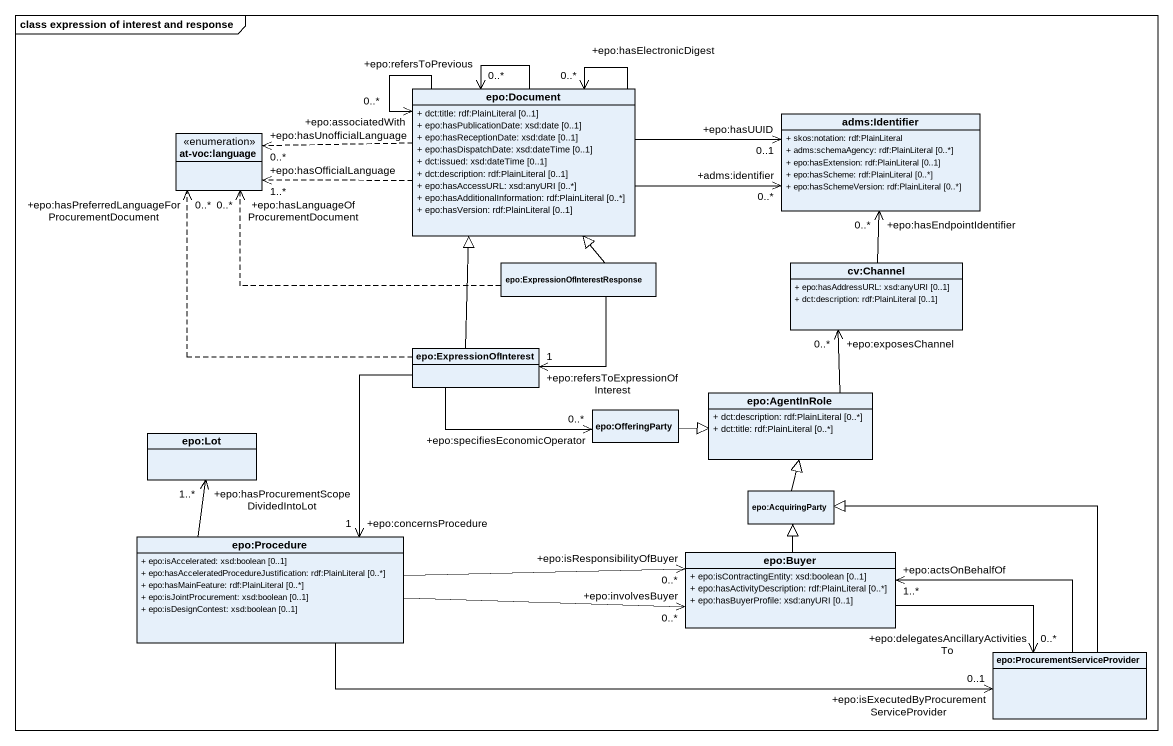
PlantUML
@startuml
mainframe class expression of interest and response
hide circle
hide empty members
skinparam classAttributeIconSize 0
class "epo:Document" as epo_Document {
  + dct:title: rdf:PlainLiteral [0..1]
  + epo:hasPublicationDate: xsd:date [0..1]
  + epo:hasReceptionDate: xsd:date [0..1]
  + epo:hasDispatchDate: xsd:dateTime [0..1]
  + dct:issued: xsd:dateTime [0..1]
  + dct:description: rdf:PlainLiteral [0..1]
  + epo:hasAccessURL: xsd:anyURI [0..*]
  + epo:hasAdditionalInformation: rdf:PlainLiteral [0..*]
  + epo:hasVersion: rdf:PlainLiteral [0..1]
}
enum "at-voc:language" as at_voc_language
class "adms:Identifier" as adms_Identifier {
  + skos:notation: rdf:PlainLiteral
  + adms:schemaAgency: rdf:PlainLiteral [0..*]
  + epo:hasExtension: rdf:PlainLiteral [0..1]
  + epo:hasScheme: rdf:PlainLiteral [0..*]
  + epo:hasSchemeVersion: rdf:PlainLiteral [0..*]
}
class "epo:ExpressionOfInterestResponse" as epo_ExpressionOfInterestResp
class "cv:Channel" as cv_Channel {
  + epo:hasAddressURL: xsd:anyURI [0..1]
  + dct:description: rdf:PlainLiteral [0..1]
}
class "epo:ExpressionOfInterest" as epo_ExpressionOfInterest
class "epo:AgentInRole" as epo_AgentInRole {
  + dct:description: rdf:PlainLiteral [0..*]
  + dct:title: rdf:PlainLiteral [0..*]
}
class "epo:Lot" as epo_Lot
class "epo:OfferingParty" as epo_OfferingParty
class "epo:AcquiringParty" as epo_AcquiringParty
class "epo:Procedure" as epo_Procedure {
  + epo:isAccelerated: xsd:boolean [0..1]
  + epo:hasAcceleratedProcedureJustification: rdf:PlainLiteral [0..*]
  + epo:hasMainFeature: rdf:PlainLiteral [0..*]
  + epo:isJointProcurement: xsd:boolean [0..1]
  + epo:isDesignContest: xsd:boolean [0..1]
}
class "epo:Buyer" as epo_Buyer {
  + epo:isContractingEntity: xsd:boolean [0..1]
  + epo:hasActivityDescription: rdf:PlainLiteral [0..*]
  + epo:hasBuyerProfile: xsd:anyURI [0..1]
}
class "epo:ProcurementServiceProvider" as epo_ProcurementServiceProvid
epo_Document --> "+epo:refersToPrevious\n0..*" epo_Document
epo_Document --> "+epo:associatedWith\n0..*" epo_Document
epo_Document --> "+epo:hasElectronicDigest\n0..*" epo_Document
epo_Document .left.> "+epo:hasUnofficialLanguage\n0..*" at_voc_language
epo_Document .left.> "+epo:hasOfficialLanguage\n1..*" at_voc_language
epo_Document -right-> "+adms:identifier\n0..*" adms_Identifier
epo_Document -right-> "+epo:hasUUID\n0..1" adms_Identifier
epo_ExpressionOfInterestResp -up-|> epo_Document
epo_ExpressionOfInterestResp .left.> "+epo:hasLanguageOfProcurementDocument\n0..*" at_voc_language
epo_ExpressionOfInterestResp --> "+epo:refersToExpressionOfInterest\n1" epo_ExpressionOfInterest
cv_Channel -up-> "+epo:hasEndpointIdentifier\n0..*" adms_Identifier
epo_ExpressionOfInterest -up-|> epo_Document
epo_ExpressionOfInterest .up.> "+epo:hasPreferredLanguageForProcurementDocument\n0..*" at_voc_language
epo_ExpressionOfInterest -right-> "+epo:specifiesEconomicOperator\n0..*" epo_OfferingParty
epo_ExpressionOfInterest --> "+epo:concernsProcedure\n1" epo_Procedure
epo_AgentInRole -up-> "+epo:exposesChannel\n0..*" cv_Channel
epo_OfferingParty -right-|> epo_AgentInRole
epo_AcquiringParty -up-|> epo_AgentInRole
epo_Procedure -up-> "+epo:hasProcurementScopeDividedIntoLot\n1..*" epo_Lot
epo_Procedure -right-> "+epo:involvesBuyer\n0..*" epo_Buyer
epo_Procedure -right-> "+epo:isResponsibilityOfBuyer\n0..*" epo_Buyer
epo_Procedure -right-> "+epo:isExecutedByProcurementServiceProvider\n0..1" epo_ProcurementServiceProvid
epo_Buyer -up-|> epo_AcquiringParty
epo_Buyer -right-> "+epo:delegatesAncillaryActivitiesTo\n0..*" epo_ProcurementServiceProvid
epo_ProcurementServiceProvid -up-|> epo_AcquiringParty
epo_ProcurementServiceProvid -left-> "+epo:actsOnBehalfOf\n1..*" epo_Buyer
@enduml
